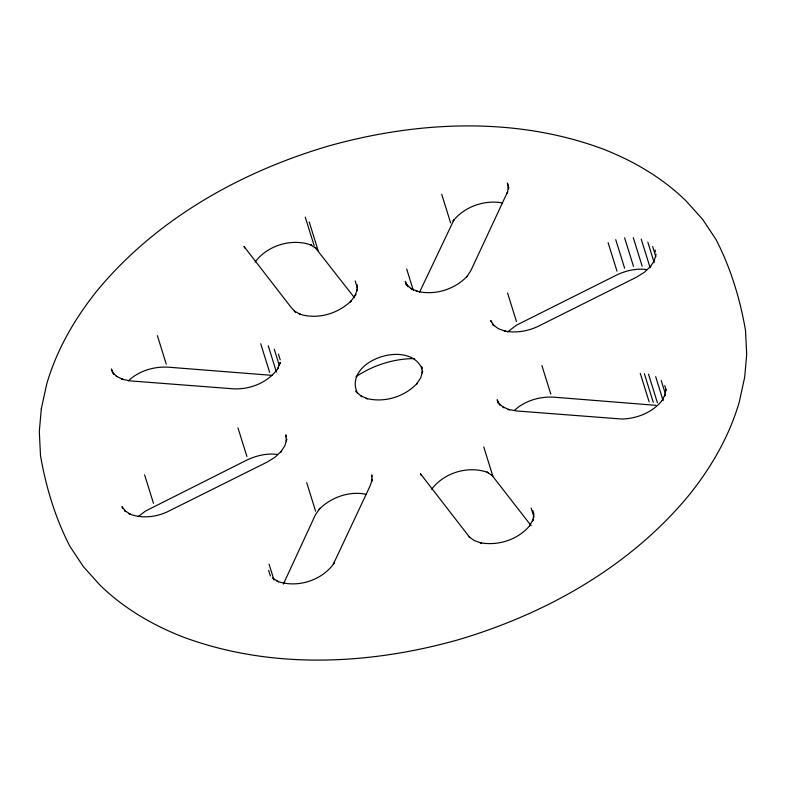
<?xml version="1.0" encoding="UTF-8"?>
<svg xmlns="http://www.w3.org/2000/svg" width="786" height="786" viewBox="0 0 786 786"><rect width="100%" height="100%" fill="white"/><g stroke="black" fill="none" stroke-linecap="round" stroke-linejoin="round"><path stroke-width="1.18" d="M357.139 284.64L357.041 290.899L357.473 289.11L354.977 295.703L355.95 294.416L350.271 302.02L351.037 300.999C337.725 314.007 317.141 319.843 299.25 314.017L300.665 314.479L294.229 310.971L295.546 312.16L291.174 307.473L243.965 246.401L244.859 248.121M665.87 389.571L664.877 395.938L665.29 394.218L661.93 400.762M533.841 514.614L532.741 520.99L533.154 519.281L529.685 525.814L530.579 524.635C518.917 539.402 498.629 546.162 480.295 542.743L481.523 543.155L474.174 540.522L468.525 536.425M279.816 364.154L280.248 362.385L277.527 368.968L278.48 367.71C268.065 383.273 248.111 390.613 229.876 388.549L129.896 380.866L121.575 379.078L122.96 379.53L116.308 376.199M656.064 254.291L654.149 260.893L649.973 267.309M283.363 584.096L315.53 514.614L319.961 508.287L319.175 509.338C331.181 497.086 349.642 490.729 366.541 494.355M419.547 292.254L453.935 219.874L453.041 221.043C464.477 206.639 484.225 199.723 502.225 202.867M255.126 262.003C267.662 245.153 292.019 237.942 311.728 245.212L310.244 244.721L316.345 248.504L314.99 247.305L354.417 297.678M431.671 489.226C444.277 472.445 468.643 465.263 488.322 472.632L486.839 472.14L492.901 475.952M662.834 399.573C653.245 412.188 637.328 418.663 621.755 419.026L516.54 410.96L508.129 409.398L509.466 409.83L502.608 406.696M507.481 332.006L516.549 325.129L617.511 274.599C626.619 270.463 636.876 268.154 646.858 269.608M650.798 266.228L644.353 272.3L636.444 277.212L540.925 324.962C529.803 330.916 516.766 333.49 504.317 330.935L505.555 331.338L498.265 328.636L492.684 324.471L494.07 325.709L490.67 320.511L491.574 322.24M514.653 410.174C524.94 400.772 539.343 396.547 553.138 397.117L655.888 405.33M128.256 380.935C138.886 370.786 154.144 366.256 168.656 367.209L272.447 375.384M138.189 516.628L145.498 511.047L247.394 459.81C256.747 455.546 267.26 452.972 277.546 454.495M355.999 376.681C373.163 365.195 393.914 358.613 414.586 358.573M410.773 288.374L417.631 291.508L416.295 291.075C434.452 295.841 454.907 289.602 467.572 275.817L466.746 276.898L470.893 270.531L507.677 191.646L507.265 193.376L508.385 186.999L508.621 188.905L507.412 182.991L508.837 187.559M360.597 395.643L367.455 398.777L366.109 398.345C384.266 403.11 404.721 396.871 417.386 383.087L416.57 384.167L420.746 377.742L422.662 371.139L422.22 372.977L421.738 366.826L421.994 368.772C409.26 338.432 342.814 360.725 357.316 393M272.32 577.985L278.509 581.699L277.045 581.218C297.216 588.4 321.995 580.638 334.256 563.022L333.303 564.269L370.157 485.807L372.358 479.283L371.925 481.091L371.758 474.882L372.004 476.817M405.753 283.834L412.06 289.523M497.587 402.157L503.895 407.846M355.567 391.104L361.874 396.792M116.839 376.612L112.968 372.81L113.852 374.509L111.376 368.988L112.447 372.417M491.555 474.744L531.13 525.706M469.89 537.644L420.372 473.644L421.257 475.373M499.002 403.434L499.876 405.134L497.135 399.72L498.196 403.149M407.168 285.122L408.042 286.811L405.301 281.398L406.362 284.827M122.812 508.346L121.918 506.626L125.78 511.598L124.424 510.389L130.427 514.26L128.924 513.759C141.932 518.957 157.072 517.227 169.344 510.831L267.132 462.099L275.051 457.187L281.486 451.125L280.661 452.205L284.846 445.78L286.752 439.187L286.31 441.015L285.839 434.864L286.084 436.81M652.645 246.509L655.848 256.786M647.802 242.137L654.207 262.701M641.199 239.121L650.101 267.672M633.29 237.647L642.182 266.208M624.605 237.824L633.496 266.385M664.769 385.592L666.194 390.161M661.213 380.532L665.487 394.238M615.733 239.642L624.634 268.203M655.671 376.641L663.138 400.624M608.109 242.658L617 271.209M648.519 374.175L657.41 402.737M644.382 373.753L653.274 402.304M640.246 373.321L649.138 401.872M541.898 365.549L550.79 394.1M507.569 292.972L516.461 321.533M441.712 194.289L450.604 222.841M532.859 510.605L533.93 514.034M531.13 508.051L533.979 517.188M483.763 446.959L492.655 475.51M406.667 268.959L413.426 290.663M355.193 280.956L357.325 287.804M309.203 221.947L318.094 250.498M305.243 217.074L314.145 245.635M278.431 354.093L280.209 359.801M274.285 349.318L279.266 365.313M268.252 345.801L276.436 372.073M306.717 482.653L315.608 511.214M260.736 343.777L269.627 372.338M237.981 427.869L246.883 456.43M269.038 564.063L274.009 580.058M268.596 570.312L270.374 576.02M157.377 335.642L166.268 364.203M144.614 474.842L153.506 503.394M655.151 249.977L655.396 251.923M41.314 408.838L39.3 431.543L40.508 455.713C45.942 487.045 55.315 518.102 69.954 546.398L83.375 566.657L99.96 585.089C123.933 608.521 153.339 625.587 184.504 637.564L185.918 638.035C272.821 669.495 369.125 664.691 457.088 640.089C546.152 613.974 631.129 566.087 690.363 493.5L691.208 492.38C712.44 465.371 729.703 435.012 739.302 401.892L744.686 377.162L746.7 354.457L745.492 330.287C740.058 298.955 730.685 267.898 716.046 239.602L702.625 219.343L686.04 200.911C662.067 177.479 632.661 160.413 601.496 148.436L600.082 147.964C513.179 116.505 416.875 121.309 328.912 145.911C239.848 172.026 154.871 219.913 95.637 292.5L94.792 293.62C73.56 320.629 56.297 350.988 46.698 384.108L41.314 408.838"/></g></svg>
